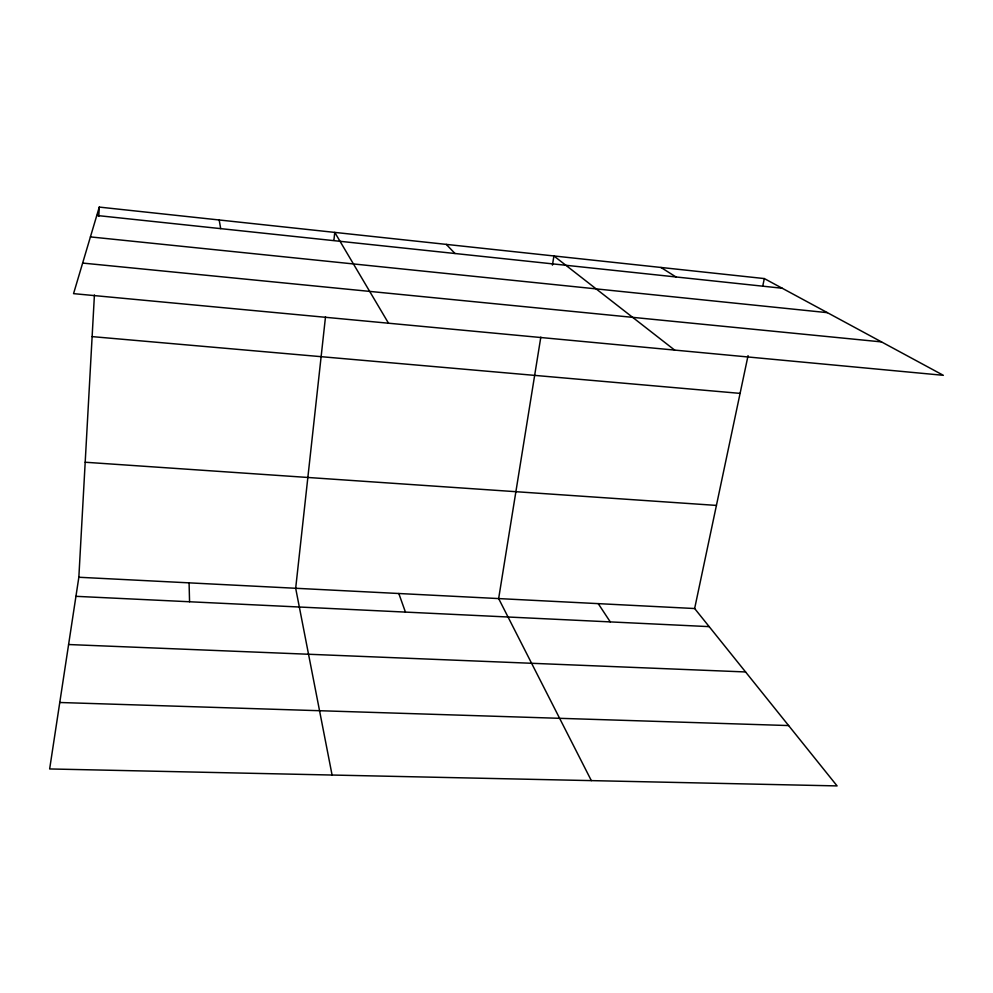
<?xml version="1.0" encoding="UTF-8"?>
<svg xmlns="http://www.w3.org/2000/svg" width="993" height="993" viewBox="0 0 993 993"><rect width="100%" height="100%" fill="white"/><g stroke="black" fill="none" stroke-linecap="round" stroke-linejoin="round"><path stroke-width="1.49" d="M78.844 577.256L694.641 608.535L837.087 785.91L49.65 768.954L78.844 577.256L94.422 294.983M98.766 216.35L99.275 207.09L764.325 278.574L943.35 375.317L73.556 293.643L99.275 207.09M325.505 316.792L295.678 588.266L332.084 775.036M333.921 240.07L334.765 232.399L388.511 323.221M540.825 337.111L498.647 598.58L591.344 780.622M552.431 265.143L553.908 255.958L674.657 350.095M694.641 608.535L748.064 355.618M762.736 286.133L764.325 278.574M59.766 702.498L788.628 725.56M68.591 644.531L745.569 671.951M75.94 596.321L709.176 626.633M85.187 462.241L716.425 505.412M92.126 336.615L740.083 393.377M82.642 263.071L881.511 341.902M90.425 236.905L827.392 312.658M96.793 215.481L782.223 288.243M660.966 267.465L676.01 276.973M446.279 244.39L455.005 253.513M598.233 603.632L610.273 621.903M398.814 593.504L405.429 612.098M219.18 219.987L220.707 228.638M189.08 582.854L189.564 601.758"/></g></svg>
